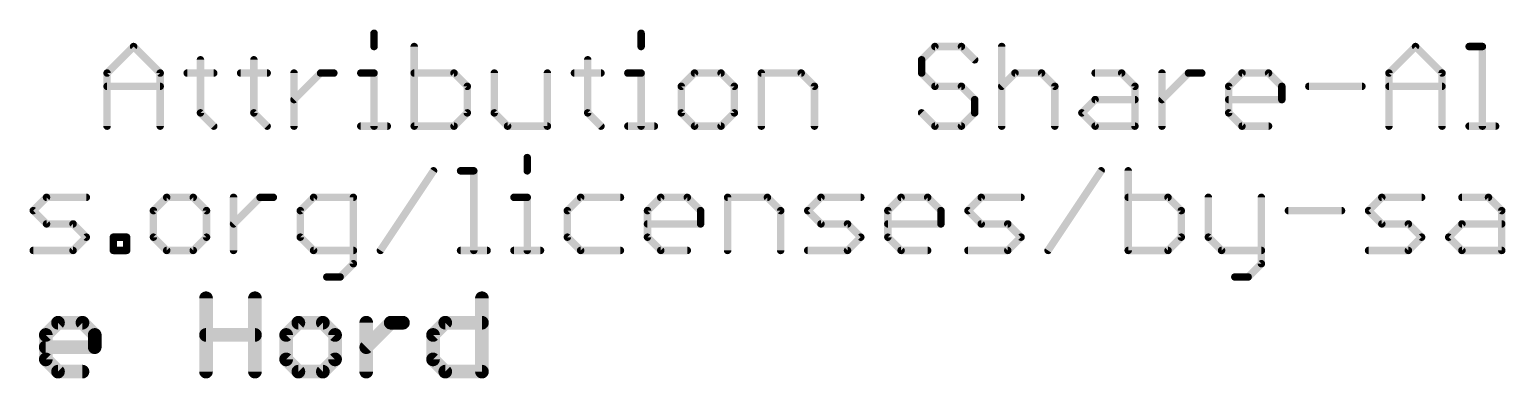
# Model space of a CAD drawing. Extents: x -19 to 88, y -20 to 20.
# Drawn here: x 35.65 to 65.81, y -19.05 to -11.92 of the extents above; entities that cross this region are included whole.
import ezdxf

# ---------------------------------------------------------------- set-up
doc = ezdxf.new("R2010")
doc.units = 0
doc.layers.add('51', color=53, linetype='CONTINUOUS')

msp = doc.modelspace()

# ---------------------------------------------------------------- linework, layer by layer
at = {"layer": '51'}
for points, const_width in [([(42.6907, -11.9956), (42.6907, -12.2668)], 0.1524), ([(48.1479, -11.9956), (48.1479, -12.2668)], 0.1524), ([(37.2352, -12.8091), (37.7776, -12.2668)], 0.1524), ([(37.7776, -12.2668), (38.3199, -12.8091)], 0.1524), ([(43.511, -12.2668), (43.511, -13.8938)], 0.1524), ([(54.1508, -12.2668), (53.8797, -12.538)], 0.1524), ([(54.6931, -12.2668), (54.1508, -12.2668)], 0.1524), ([(54.9643, -12.538), (54.6931, -12.2668)], 0.1524), ([(55.5168, -12.2668), (55.5168, -13.8938)], 0.1524), ([(63.4297, -12.8091), (63.9721, -12.2668)], 0.1524), ([(63.9721, -12.2668), (64.5144, -12.8091)], 0.1524), ([(65.0669, -12.2668), (65.3381, -12.2668)], 0.1524), ([(65.3381, -12.2668), (65.3381, -13.8938)], 0.1524), ([(39.1436, -12.538), (39.1436, -13.6226)], 0.1524), ([(40.235, -12.538), (40.235, -13.6226)], 0.1524), ([(47.0565, -12.538), (47.0565, -13.6226)], 0.1524), ([(53.8797, -12.538), (53.8797, -12.8091)], 0.1524), ([(37.2352, -13.8938), (37.2352, -12.8091)], 0.1524), ([(38.3199, -12.8091), (38.3199, -13.8938)], 0.1524), ([(38.8724, -12.8091), (39.4147, -12.8091)], 0.1524), ([(39.9638, -12.8091), (40.5062, -12.8091)], 0.1524), ([(41.0553, -13.8938), (41.0553, -12.8091)], 0.1524), ([(41.0553, -13.3515), (41.5976, -12.8091)], 0.1524), ([(41.5976, -12.8091), (41.8688, -12.8091)], 0.1524), ([(42.4196, -12.8091), (42.6907, -12.8091)], 0.1524), ([(42.6907, -12.8091), (42.6907, -13.8938)], 0.1524), ([(44.3245, -12.8091), (43.511, -12.8091)], 0.1524), ([(44.5957, -13.0803), (44.3245, -12.8091)], 0.1524), ([(45.1482, -12.8091), (45.1482, -13.6226)], 0.1524), ([(46.2328, -13.8938), (46.2328, -12.8091)], 0.1524), ([(46.7853, -12.8091), (47.3276, -12.8091)], 0.1524), ([(47.8767, -12.8091), (48.1479, -12.8091)], 0.1524), ([(48.1479, -12.8091), (48.1479, -13.8938)], 0.1524), ([(49.2393, -12.8091), (48.9682, -13.0803)], 0.1524), ([(49.7817, -12.8091), (49.2393, -12.8091)], 0.1524), ([(50.0528, -13.0803), (49.7817, -12.8091)], 0.1524), ([(50.6053, -13.8938), (50.6053, -12.8091)], 0.1524), ([(50.6053, -12.8091), (51.4188, -12.8091)], 0.1524), ([(51.4188, -12.8091), (51.69, -13.0803)], 0.1524), ([(53.8797, -12.8091), (54.1508, -13.0803)], 0.1524), ([(55.5168, -13.0803), (55.788, -12.8091)], 0.1524), ([(55.788, -12.8091), (56.3303, -12.8091)], 0.1524), ([(56.3303, -12.8091), (56.6015, -13.0803)], 0.1524), ([(57.4251, -12.8091), (57.9675, -12.8091)], 0.1524), ([(57.9675, -12.8091), (58.2386, -13.0803)], 0.1524), ([(58.7911, -13.8938), (58.7911, -12.8091)], 0.1524), ([(58.7911, -13.3515), (59.3335, -12.8091)], 0.1524), ([(59.3335, -12.8091), (59.6046, -12.8091)], 0.1524), ([(60.1554, -13.0803), (60.4266, -12.8091)], 0.1524), ([(60.4266, -12.8091), (60.9689, -12.8091)], 0.1524), ([(60.9689, -12.8091), (61.2401, -13.0803)], 0.1524), ([(63.4297, -13.8938), (63.4297, -12.8091)], 0.1524), ([(64.5144, -12.8091), (64.5144, -13.8938)], 0.1524), ([(37.2352, -13.0803), (38.3199, -13.0803)], 0.1524), ([(44.5957, -13.6226), (44.5957, -13.0803)], 0.1524), ([(48.9682, -13.0803), (48.9682, -13.6226)], 0.1524), ([(50.0528, -13.6226), (50.0528, -13.0803)], 0.1524), ([(51.69, -13.0803), (51.69, -13.8938)], 0.1524), ([(54.1508, -13.0803), (54.6931, -13.0803)], 0.1524), ([(54.6931, -13.0803), (54.9643, -13.3515)], 0.1524), ([(56.6015, -13.0803), (56.6015, -13.8938)], 0.1524), ([(58.2386, -13.0803), (58.2386, -13.8938)], 0.1524), ([(60.1554, -13.6226), (60.1554, -13.0803)], 0.1524), ([(61.2401, -13.0803), (61.2401, -13.3515)], 0.1524), ([(61.7926, -13.0803), (62.8772, -13.0803)], 0.1524), ([(63.4297, -13.0803), (64.5144, -13.0803)], 0.1524), ([(39.1436, -13.6226), (39.4147, -13.8938)], 0.1524), ([(40.235, -13.6226), (40.5062, -13.8938)], 0.1524), ([(44.3245, -13.8938), (44.5957, -13.6226)], 0.1524), ([(45.1482, -13.6226), (45.4193, -13.8938)], 0.1524), ([(47.0565, -13.6226), (47.3276, -13.8938)], 0.1524), ([(48.9682, -13.6226), (49.2393, -13.8938)], 0.1524), ([(49.7817, -13.8938), (50.0528, -13.6226)], 0.1524), ([(54.1508, -13.8938), (53.8797, -13.6226)], 0.1524), ([(54.9643, -13.6226), (54.6931, -13.8938)], 0.1524), ([(54.9643, -13.3515), (54.9643, -13.6226)], 0.1524), ([(57.154, -13.6226), (57.4251, -13.3515)], 0.1524), ([(57.4251, -13.8938), (57.154, -13.6226)], 0.1524), ([(57.4251, -13.3515), (58.2386, -13.3515)], 0.1524), ([(61.2401, -13.3515), (60.1554, -13.3515)], 0.1524), ([(60.4266, -13.8938), (60.1554, -13.6226)], 0.1524), ([(42.4196, -13.8938), (42.9619, -13.8938)], 0.1524), ([(43.511, -13.8938), (44.3245, -13.8938)], 0.1524), ([(45.4193, -13.8938), (46.2328, -13.8938)], 0.1524), ([(47.8767, -13.8938), (48.4191, -13.8938)], 0.1524), ([(49.2393, -13.8938), (49.7817, -13.8938)], 0.1524), ([(54.6931, -13.8938), (54.1508, -13.8938)], 0.1524), ([(58.2386, -13.8938), (57.4251, -13.8938)], 0.1524), ([(60.9689, -13.8938), (60.4266, -13.8938)], 0.1524), ([(65.0669, -13.8938), (65.6092, -13.8938)], 0.1524), ([(45.8206, -14.5356), (45.8206, -14.8068)], 0.1524), ([(42.8208, -16.4338), (43.9055, -14.8068)], 0.1524), ([(44.458, -14.8068), (44.7291, -14.8068)], 0.1524), ([(44.7291, -14.8068), (44.7291, -16.4338)], 0.1524), ([(56.4638, -16.4338), (57.5485, -14.8068)], 0.1524), ([(58.101, -14.8068), (58.101, -16.4338)], 0.1524), ([(35.7265, -15.6203), (35.9976, -15.3491)], 0.1524), ([(35.9976, -15.3491), (36.8111, -15.3491)], 0.1524), ([(38.4534, -15.3491), (38.1822, -15.6203)], 0.1524), ([(38.9957, -15.3491), (38.4534, -15.3491)], 0.1524), ([(39.2669, -15.6203), (38.9957, -15.3491)], 0.1524), ([(39.8194, -16.4338), (39.8194, -15.3491)], 0.1524), ([(39.8194, -15.8915), (40.3617, -15.3491)], 0.1524), ([(40.3617, -15.3491), (40.6329, -15.3491)], 0.1524), ([(41.4548, -15.3491), (41.1837, -15.6203)], 0.1524), ([(42.2683, -15.3491), (41.4548, -15.3491)], 0.1524), ([(42.2683, -16.705), (42.2683, -15.3491)], 0.1524), ([(45.5494, -15.3491), (45.8206, -15.3491)], 0.1524), ([(45.8206, -15.3491), (45.8206, -16.4338)], 0.1524), ([(46.912, -15.3491), (46.6409, -15.6203)], 0.1524), ([(47.7255, -15.3491), (46.912, -15.3491)], 0.1524), ([(48.278, -15.6203), (48.5492, -15.3491)], 0.1524), ([(48.5492, -15.3491), (49.0915, -15.3491)], 0.1524), ([(49.0915, -15.3491), (49.3627, -15.6203)], 0.1524), ([(49.9152, -16.4338), (49.9152, -15.3491)], 0.1524), ([(49.9152, -15.3491), (50.7287, -15.3491)], 0.1524), ([(50.7287, -15.3491), (50.9998, -15.6203)], 0.1524), ([(51.5523, -15.6203), (51.8235, -15.3491)], 0.1524), ([(51.8235, -15.3491), (52.637, -15.3491)], 0.1524), ([(53.1895, -15.6203), (53.4606, -15.3491)], 0.1524), ([(53.4606, -15.3491), (54.003, -15.3491)], 0.1524), ([(54.003, -15.3491), (54.2741, -15.6203)], 0.1524), ([(54.8266, -15.6203), (55.0978, -15.3491)], 0.1524), ([(55.0978, -15.3491), (55.9113, -15.3491)], 0.1524), ([(58.9144, -15.3491), (58.101, -15.3491)], 0.1524), ([(59.1856, -15.6203), (58.9144, -15.3491)], 0.1524), ([(59.7381, -15.3491), (59.7381, -16.1626)], 0.1524), ([(60.8228, -15.3491), (60.8228, -16.705)], 0.1524), ([(63.0124, -15.6203), (63.2836, -15.3491)], 0.1524), ([(63.2836, -15.3491), (64.0971, -15.3491)], 0.1524), ([(64.9207, -15.3491), (65.4631, -15.3491)], 0.1524), ([(65.4631, -15.3491), (65.7342, -15.6203)], 0.1524), ([(35.9976, -15.8915), (35.7265, -15.6203)], 0.1524), ([(38.1822, -15.6203), (38.1822, -16.1626)], 0.1524), ([(39.2669, -16.1626), (39.2669, -15.6203)], 0.1524), ([(41.1837, -15.6203), (41.1837, -16.1626)], 0.1524), ([(46.6409, -15.6203), (46.6409, -16.1626)], 0.1524), ([(48.278, -16.1626), (48.278, -15.6203)], 0.1524), ([(49.3627, -15.6203), (49.3627, -15.8915)], 0.1524), ([(50.9998, -15.6203), (50.9998, -16.4338)], 0.1524), ([(51.8235, -15.8915), (51.5523, -15.6203)], 0.1524), ([(53.1895, -16.1626), (53.1895, -15.6203)], 0.1524), ([(54.2741, -15.6203), (54.2741, -15.8915)], 0.1524), ([(55.0978, -15.8915), (54.8266, -15.6203)], 0.1524), ([(59.1856, -16.1626), (59.1856, -15.6203)], 0.1524), ([(61.3753, -15.6203), (62.4599, -15.6203)], 0.1524), ([(63.2836, -15.8915), (63.0124, -15.6203)], 0.1524), ([(65.7342, -15.6203), (65.7342, -16.4338)], 0.1524), ([(36.54, -15.8915), (35.9976, -15.8915)], 0.1524), ([(36.8111, -16.1626), (36.54, -15.8915)], 0.1524), ([(49.3627, -15.8915), (48.278, -15.8915)], 0.1524), ([(52.3658, -15.8915), (51.8235, -15.8915)], 0.1524), ([(52.637, -16.1626), (52.3658, -15.8915)], 0.1524), ([(54.2741, -15.8915), (53.1895, -15.8915)], 0.1524), ([(55.6401, -15.8915), (55.0978, -15.8915)], 0.1524), ([(55.9113, -16.1626), (55.6401, -15.8915)], 0.1524), ([(63.8259, -15.8915), (63.2836, -15.8915)], 0.1524), ([(64.0971, -16.1626), (63.8259, -15.8915)], 0.1524), ([(64.6496, -16.1626), (64.9207, -15.8915)], 0.1524), ([(64.9207, -15.8915), (65.7342, -15.8915)], 0.1524), ([(36.54, -16.4338), (36.8111, -16.1626)], 0.1524), ([(37.3636, -16.4338), (37.3636, -16.1626)], 0.1524), ([(37.3636, -16.1626), (37.6348, -16.1626)], 0.1524), ([(37.6348, -16.1626), (37.6348, -16.4338)], 0.1524), ([(38.1822, -16.1626), (38.4534, -16.4338)], 0.1524), ([(38.9957, -16.4338), (39.2669, -16.1626)], 0.1524), ([(41.1837, -16.1626), (41.4548, -16.4338)], 0.1524), ([(46.6409, -16.1626), (46.912, -16.4338)], 0.1524), ([(48.5492, -16.4338), (48.278, -16.1626)], 0.1524), ([(52.3658, -16.4338), (52.637, -16.1626)], 0.1524), ([(53.4606, -16.4338), (53.1895, -16.1626)], 0.1524), ([(55.6401, -16.4338), (55.9113, -16.1626)], 0.1524), ([(58.9144, -16.4338), (59.1856, -16.1626)], 0.1524), ([(59.7381, -16.1626), (60.0093, -16.4338)], 0.1524), ([(63.8259, -16.4338), (64.0971, -16.1626)], 0.1524), ([(64.9207, -16.4338), (64.6496, -16.1626)], 0.1524), ([(35.7265, -16.4338), (36.54, -16.4338)], 0.1524), ([(37.6348, -16.4338), (37.3636, -16.4338)], 0.1524), ([(38.4534, -16.4338), (38.9957, -16.4338)], 0.1524), ([(41.4548, -16.4338), (42.2683, -16.4338)], 0.1524), ([(44.458, -16.4338), (45.0003, -16.4338)], 0.1524), ([(45.5494, -16.4338), (46.0917, -16.4338)], 0.1524), ([(46.912, -16.4338), (47.7255, -16.4338)], 0.1524), ([(49.0915, -16.4338), (48.5492, -16.4338)], 0.1524), ([(51.5523, -16.4338), (52.3658, -16.4338)], 0.1524), ([(54.003, -16.4338), (53.4606, -16.4338)], 0.1524), ([(54.8266, -16.4338), (55.6401, -16.4338)], 0.1524), ([(58.101, -16.4338), (58.9144, -16.4338)], 0.1524), ([(60.0093, -16.4338), (60.8228, -16.4338)], 0.1524), ([(63.0124, -16.4338), (63.8259, -16.4338)], 0.1524), ([(65.7342, -16.4338), (64.9207, -16.4338)], 0.1524), ([(41.9972, -16.9761), (42.2683, -16.705)], 0.1524), ([(60.8228, -16.705), (60.5516, -16.9761)], 0.1524), ([(41.726, -16.9761), (41.9972, -16.9761)], 0.1524), ([(60.5516, -16.9761), (60.2804, -16.9761)], 0.1524), ([(39.2569, -18.9103), (39.2569, -17.4104)], 0.2794), ([(40.2568, -17.4104), (40.2568, -18.9103)], 0.2794), ([(44.8954, -17.4104), (44.8954, -18.9103)], 0.2794), ([(35.9826, -18.1604), (36.2326, -17.9104)], 0.2794), ([(36.2326, -17.9104), (36.7325, -17.9104)], 0.2794), ([(36.7325, -17.9104), (36.9825, -18.1604)], 0.2794), ([(41.144, -17.9104), (40.8941, -18.1604)], 0.2794), ([(41.644, -17.9104), (41.144, -17.9104)], 0.2794), ([(41.894, -18.1604), (41.644, -17.9104)], 0.2794), ([(42.5312, -18.9103), (42.5312, -17.9104)], 0.2794), ([(42.5312, -18.4103), (43.0312, -17.9104)], 0.2794), ([(43.0312, -17.9104), (43.2812, -17.9104)], 0.2794), ([(43.8955, -18.1604), (44.1455, -17.9104)], 0.2794), ([(44.1455, -17.9104), (44.8954, -17.9104)], 0.2794), ([(35.9826, -18.6603), (35.9826, -18.1604)], 0.2794), ([(36.9825, -18.1604), (36.9825, -18.4103)], 0.2794), ([(39.2569, -18.1604), (40.2568, -18.1604)], 0.2794), ([(40.8941, -18.1604), (40.8941, -18.6603)], 0.2794), ([(41.894, -18.6603), (41.894, -18.1604)], 0.2794), ([(43.8955, -18.6603), (43.8955, -18.1604)], 0.2794), ([(36.9825, -18.4103), (35.9826, -18.4103)], 0.2794), ([(36.2326, -18.9103), (35.9826, -18.6603)], 0.2794), ([(40.8941, -18.6603), (41.144, -18.9103)], 0.2794), ([(41.644, -18.9103), (41.894, -18.6603)], 0.2794), ([(44.1455, -18.9103), (43.8955, -18.6603)], 0.2794), ([(36.7325, -18.9103), (36.2326, -18.9103)], 0.2794), ([(41.144, -18.9103), (41.644, -18.9103)], 0.2794), ([(44.8954, -18.9103), (44.1455, -18.9103)], 0.2794)]:
    msp.add_lwpolyline(points, dxfattribs=dict(at, const_width=const_width))
for points, const_width in [([(42.7288, -11.9956, 1), (42.6526, -11.9956)], 0.0762), ([(48.186, -11.9956, 1), (48.1098, -11.9956)], 0.0762), ([(37.8045, -12.2399, 1), (37.7506, -12.2938)], 0.0762), ([(37.8045, -12.2938, 1), (37.7506, -12.2399)], 0.0762), ([(42.6526, -12.2668, 1), (42.7288, -12.2668)], 0.0762), ([(43.5491, -12.2668, 1), (43.4729, -12.2668)], 0.0762), ([(48.1098, -12.2668, 1), (48.186, -12.2668)], 0.0762), ([(54.1508, -12.2287, 1), (54.1508, -12.3049)], 0.0762), ([(54.1778, -12.2938, 1), (54.1239, -12.2399)], 0.0762), ([(54.7201, -12.2399, 1), (54.6662, -12.2938)], 0.0762), ([(54.6931, -12.3049, 1), (54.6931, -12.2287)], 0.0762), ([(55.5549, -12.2668, 1), (55.4787, -12.2668)], 0.0762), ([(63.999, -12.2399, 1), (63.9451, -12.2938)], 0.0762), ([(63.999, -12.2938, 1), (63.9451, -12.2399)], 0.0762), ([(65.0669, -12.2287, 1), (65.0669, -12.3049)], 0.0762), ([(65.3762, -12.2668, 1), (65.3, -12.2668)], 0.0762), ([(65.3381, -12.3049, 1), (65.3381, -12.2287)], 0.0762), ([(39.1817, -12.538, 1), (39.1055, -12.538)], 0.0762), ([(40.2731, -12.538, 1), (40.1969, -12.538)], 0.0762), ([(47.0946, -12.538, 1), (47.0184, -12.538)], 0.0762), ([(53.8527, -12.511, 1), (53.9066, -12.5649)], 0.0762), ([(53.9178, -12.538, 1), (53.8416, -12.538)], 0.0762), ([(54.9374, -12.5649, 1), (54.9913, -12.511)], 0.0762), ([(37.2733, -12.8091, 1), (37.1971, -12.8091)], 0.0762), ([(37.2083, -12.7822, 1), (37.2622, -12.8361)], 0.0762), ([(38.358, -12.8091, 1), (38.2818, -12.8091)], 0.0762), ([(38.2929, -12.8361, 1), (38.3468, -12.7822)], 0.0762), ([(38.8724, -12.771, 1), (38.8724, -12.8472)], 0.0762), ([(39.4147, -12.8472, 1), (39.4147, -12.771)], 0.0762), ([(39.9638, -12.771, 1), (39.9638, -12.8472)], 0.0762), ([(40.5062, -12.8472, 1), (40.5062, -12.771)], 0.0762), ([(41.0934, -12.8091, 1), (41.0172, -12.8091)], 0.0762), ([(41.5976, -12.771, 1), (41.5976, -12.8472)], 0.0762), ([(41.6245, -12.8361, 1), (41.5706, -12.7822)], 0.0762), ([(41.8688, -12.8472, 1), (41.8688, -12.771)], 0.0762), ([(42.4196, -12.771, 1), (42.4196, -12.8472)], 0.0762), ([(42.7288, -12.8091, 1), (42.6526, -12.8091)], 0.0762), ([(42.6907, -12.8472, 1), (42.6907, -12.771)], 0.0762), ([(43.511, -12.771, 1), (43.511, -12.8472)], 0.0762), ([(44.3514, -12.7822, 1), (44.2975, -12.8361)], 0.0762), ([(44.3245, -12.8472, 1), (44.3245, -12.771)], 0.0762), ([(45.1863, -12.8091, 1), (45.1101, -12.8091)], 0.0762), ([(46.2709, -12.8091, 1), (46.1947, -12.8091)], 0.0762), ([(46.7853, -12.771, 1), (46.7853, -12.8472)], 0.0762), ([(47.3276, -12.8472, 1), (47.3276, -12.771)], 0.0762), ([(47.8767, -12.771, 1), (47.8767, -12.8472)], 0.0762), ([(48.186, -12.8091, 1), (48.1098, -12.8091)], 0.0762), ([(48.1479, -12.8472, 1), (48.1479, -12.771)], 0.0762), ([(49.2393, -12.771, 1), (49.2393, -12.8472)], 0.0762), ([(49.2663, -12.8361, 1), (49.2124, -12.7822)], 0.0762), ([(49.8086, -12.7822, 1), (49.7547, -12.8361)], 0.0762), ([(49.7817, -12.8472, 1), (49.7817, -12.771)], 0.0762), ([(50.6434, -12.8091, 1), (50.5672, -12.8091)], 0.0762), ([(50.6053, -12.771, 1), (50.6053, -12.8472)], 0.0762), ([(51.4458, -12.7822, 1), (51.3919, -12.8361)], 0.0762), ([(51.4188, -12.8472, 1), (51.4188, -12.771)], 0.0762), ([(53.9066, -12.7822, 1), (53.8527, -12.8361)], 0.0762), ([(53.8416, -12.8091, 1), (53.9178, -12.8091)], 0.0762), ([(55.788, -12.771, 1), (55.788, -12.8472)], 0.0762), ([(55.8149, -12.8361, 1), (55.761, -12.7822)], 0.0762), ([(56.3572, -12.7822, 1), (56.3034, -12.8361)], 0.0762), ([(56.3303, -12.8472, 1), (56.3303, -12.771)], 0.0762), ([(57.4251, -12.771, 1), (57.4251, -12.8472)], 0.0762), ([(57.9944, -12.7822, 1), (57.9405, -12.8361)], 0.0762), ([(57.9675, -12.8472, 1), (57.9675, -12.771)], 0.0762), ([(58.8292, -12.8091, 1), (58.753, -12.8091)], 0.0762), ([(59.3335, -12.771, 1), (59.3335, -12.8472)], 0.0762), ([(59.3604, -12.8361, 1), (59.3065, -12.7822)], 0.0762), ([(59.6046, -12.8472, 1), (59.6046, -12.771)], 0.0762), ([(60.4266, -12.771, 1), (60.4266, -12.8472)], 0.0762), ([(60.4535, -12.8361, 1), (60.3996, -12.7822)], 0.0762), ([(60.9959, -12.7822, 1), (60.942, -12.8361)], 0.0762), ([(60.9689, -12.8472, 1), (60.9689, -12.771)], 0.0762), ([(63.4678, -12.8091, 1), (63.3916, -12.8091)], 0.0762), ([(63.4028, -12.7822, 1), (63.4567, -12.8361)], 0.0762), ([(64.5525, -12.8091, 1), (64.4763, -12.8091)], 0.0762), ([(64.4874, -12.8361, 1), (64.5413, -12.7822)], 0.0762), ([(37.2352, -13.0422, 1), (37.2352, -13.1184)], 0.0762), ([(38.3199, -13.1184, 1), (38.3199, -13.0422)], 0.0762), ([(44.6338, -13.0803, 1), (44.5576, -13.0803)], 0.0762), ([(44.5687, -13.1072, 1), (44.6226, -13.0534)], 0.0762), ([(49.0063, -13.0803, 1), (48.9301, -13.0803)], 0.0762), ([(48.9412, -13.0534, 1), (48.9951, -13.1072)], 0.0762), ([(50.0909, -13.0803, 1), (50.0147, -13.0803)], 0.0762), ([(50.0259, -13.1072, 1), (50.0798, -13.0534)], 0.0762), ([(51.7281, -13.0803, 1), (51.6519, -13.0803)], 0.0762), ([(51.6631, -13.1072, 1), (51.7169, -13.0534)], 0.0762), ([(54.1508, -13.0422, 1), (54.1508, -13.1184)], 0.0762), ([(54.1239, -13.1072, 1), (54.1778, -13.0534)], 0.0762), ([(54.7201, -13.0534, 1), (54.6662, -13.1072)], 0.0762), ([(54.6931, -13.1184, 1), (54.6931, -13.0422)], 0.0762), ([(55.4899, -13.0534, 1), (55.5438, -13.1072)], 0.0762), ([(56.6396, -13.0803, 1), (56.5634, -13.0803)], 0.0762), ([(56.5745, -13.1072, 1), (56.6284, -13.0534)], 0.0762), ([(58.2767, -13.0803, 1), (58.2005, -13.0803)], 0.0762), ([(58.2117, -13.1072, 1), (58.2656, -13.0534)], 0.0762), ([(60.1935, -13.0803, 1), (60.1173, -13.0803)], 0.0762), ([(60.1285, -13.0534, 1), (60.1824, -13.1072)], 0.0762), ([(61.2782, -13.0803, 1), (61.202, -13.0803)], 0.0762), ([(61.2131, -13.1072, 1), (61.267, -13.0534)], 0.0762), ([(61.7926, -13.0422, 1), (61.7926, -13.1184)], 0.0762), ([(62.8772, -13.1184, 1), (62.8772, -13.0422)], 0.0762), ([(63.4297, -13.0422, 1), (63.4297, -13.1184)], 0.0762), ([(64.5144, -13.1184, 1), (64.5144, -13.0422)], 0.0762), ([(39.1705, -13.5957, 1), (39.1166, -13.6496)], 0.0762), ([(40.2619, -13.5957, 1), (40.208, -13.6496)], 0.0762), ([(41.0283, -13.3245, 1), (41.0822, -13.3784)], 0.0762), ([(44.6226, -13.6496, 1), (44.5687, -13.5957)], 0.0762), ([(45.1751, -13.5957, 1), (45.1212, -13.6496)], 0.0762), ([(47.0834, -13.5957, 1), (47.0295, -13.6496)], 0.0762), ([(48.9951, -13.5957, 1), (48.9412, -13.6496)], 0.0762), ([(50.0798, -13.6496, 1), (50.0259, -13.5957)], 0.0762), ([(53.9066, -13.5957, 1), (53.8527, -13.6496)], 0.0762), ([(55.0024, -13.3515, 1), (54.9262, -13.3515)], 0.0762), ([(54.9374, -13.3784, 1), (54.9913, -13.3245)], 0.0762), ([(54.9913, -13.6496, 1), (54.9374, -13.5957)], 0.0762), ([(57.1809, -13.5957, 1), (57.127, -13.6496)], 0.0762), ([(57.127, -13.5957, 1), (57.1809, -13.6496)], 0.0762), ([(57.4251, -13.3134, 1), (57.4251, -13.3896)], 0.0762), ([(57.4521, -13.3784, 1), (57.3982, -13.3245)], 0.0762), ([(58.2386, -13.3896, 1), (58.2386, -13.3134)], 0.0762), ([(58.7642, -13.3245, 1), (58.8181, -13.3784)], 0.0762), ([(60.1554, -13.3134, 1), (60.1554, -13.3896)], 0.0762), ([(60.1824, -13.5957, 1), (60.1285, -13.6496)], 0.0762), ([(61.202, -13.3515, 1), (61.2782, -13.3515)], 0.0762), ([(61.2401, -13.3896, 1), (61.2401, -13.3134)], 0.0762), ([(37.1971, -13.8938, 1), (37.2733, -13.8938)], 0.0762), ([(38.2818, -13.8938, 1), (38.358, -13.8938)], 0.0762), ([(39.1055, -13.6226, 1), (39.1817, -13.6226)], 0.0762), ([(39.3878, -13.9207, 1), (39.4417, -13.8669)], 0.0762), ([(40.1969, -13.6226, 1), (40.2731, -13.6226)], 0.0762), ([(40.4792, -13.9207, 1), (40.5331, -13.8669)], 0.0762), ([(41.0172, -13.8938, 1), (41.0934, -13.8938)], 0.0762), ([(42.4196, -13.8557, 1), (42.4196, -13.9319)], 0.0762), ([(42.6526, -13.8938, 1), (42.7288, -13.8938)], 0.0762), ([(42.9619, -13.9319, 1), (42.9619, -13.8557)], 0.0762), ([(43.511, -13.8557, 1), (43.511, -13.9319)], 0.0762), ([(43.4729, -13.8938, 1), (43.5491, -13.8938)], 0.0762), ([(44.2976, -13.8669, 1), (44.3514, -13.9207)], 0.0762), ([(44.3245, -13.9319, 1), (44.3245, -13.8557)], 0.0762), ([(44.5576, -13.6226, 1), (44.6338, -13.6226)], 0.0762), ([(45.1101, -13.6226, 1), (45.1863, -13.6226)], 0.0762), ([(45.4193, -13.8557, 1), (45.4193, -13.9319)], 0.0762), ([(45.3924, -13.9207, 1), (45.4463, -13.8669)], 0.0762), ([(46.1947, -13.8938, 1), (46.2709, -13.8938)], 0.0762), ([(46.2328, -13.9319, 1), (46.2328, -13.8557)], 0.0762), ([(47.0184, -13.6226, 1), (47.0946, -13.6226)], 0.0762), ([(47.3007, -13.9207, 1), (47.3546, -13.8669)], 0.0762), ([(47.8767, -13.8557, 1), (47.8767, -13.9319)], 0.0762), ([(48.1098, -13.8938, 1), (48.186, -13.8938)], 0.0762), ([(48.4191, -13.9319, 1), (48.4191, -13.8557)], 0.0762), ([(48.9301, -13.6226, 1), (49.0063, -13.6226)], 0.0762), ([(49.2393, -13.8557, 1), (49.2393, -13.9319)], 0.0762), ([(49.2124, -13.9207, 1), (49.2663, -13.8669)], 0.0762), ([(49.7547, -13.8669, 1), (49.8086, -13.9207)], 0.0762), ([(49.7817, -13.9319, 1), (49.7817, -13.8557)], 0.0762), ([(50.0147, -13.6226, 1), (50.0909, -13.6226)], 0.0762), ([(50.5672, -13.8938, 1), (50.6434, -13.8938)], 0.0762), ([(51.6519, -13.8938, 1), (51.7281, -13.8938)], 0.0762), ([(54.1508, -13.8557, 1), (54.1508, -13.9319)], 0.0762), ([(54.1239, -13.9207, 1), (54.1778, -13.8669)], 0.0762), ([(54.6662, -13.8669, 1), (54.7201, -13.9207)], 0.0762), ([(54.6931, -13.9319, 1), (54.6931, -13.8557)], 0.0762), ([(54.9262, -13.6226, 1), (55.0024, -13.6226)], 0.0762), ([(55.4787, -13.8938, 1), (55.5549, -13.8938)], 0.0762), ([(56.5634, -13.8938, 1), (56.6396, -13.8938)], 0.0762), ([(57.4251, -13.8557, 1), (57.4251, -13.9319)], 0.0762), ([(57.3982, -13.9207, 1), (57.4521, -13.8669)], 0.0762), ([(58.2005, -13.8938, 1), (58.2767, -13.8938)], 0.0762), ([(58.2386, -13.9319, 1), (58.2386, -13.8557)], 0.0762), ([(58.753, -13.8938, 1), (58.8292, -13.8938)], 0.0762), ([(60.1173, -13.6226, 1), (60.1935, -13.6226)], 0.0762), ([(60.4266, -13.8557, 1), (60.4266, -13.9319)], 0.0762), ([(60.3996, -13.9207, 1), (60.4535, -13.8669)], 0.0762), ([(60.9689, -13.9319, 1), (60.9689, -13.8557)], 0.0762), ([(63.3916, -13.8938, 1), (63.4678, -13.8938)], 0.0762), ([(64.4763, -13.8938, 1), (64.5525, -13.8938)], 0.0762), ([(65.0669, -13.8557, 1), (65.0669, -13.9319)], 0.0762), ([(65.3, -13.8938, 1), (65.3762, -13.8938)], 0.0762), ([(65.6092, -13.9319, 1), (65.6092, -13.8557)], 0.0762), ([(45.8587, -14.5356, 1), (45.7825, -14.5356)], 0.0762), ([(43.9372, -14.8279, 1), (43.8738, -14.7857)], 0.0762), ([(44.458, -14.7687, 1), (44.458, -14.8449)], 0.0762), ([(44.7672, -14.8068, 1), (44.691, -14.8068)], 0.0762), ([(44.7291, -14.8449, 1), (44.7291, -14.7687)], 0.0762), ([(45.7825, -14.8068, 1), (45.8587, -14.8068)], 0.0762), ([(57.5802, -14.8279, 1), (57.5168, -14.7857)], 0.0762), ([(58.1391, -14.8068, 1), (58.0629, -14.8068)], 0.0762), ([(35.9976, -15.311, 1), (35.9976, -15.3872)], 0.0762), ([(36.0246, -15.3761, 1), (35.9707, -15.3222)], 0.0762), ([(36.8111, -15.3872, 1), (36.8111, -15.311)], 0.0762), ([(38.4534, -15.311, 1), (38.4534, -15.3872)], 0.0762), ([(38.4803, -15.3761, 1), (38.4264, -15.3222)], 0.0762), ([(39.0227, -15.3222, 1), (38.9688, -15.3761)], 0.0762), ([(38.9957, -15.3872, 1), (38.9957, -15.311)], 0.0762), ([(39.8575, -15.3491, 1), (39.7813, -15.3491)], 0.0762), ([(40.3617, -15.311, 1), (40.3617, -15.3872)], 0.0762), ([(40.3886, -15.3761, 1), (40.3348, -15.3222)], 0.0762), ([(40.6329, -15.3872, 1), (40.6329, -15.311)], 0.0762), ([(41.4548, -15.311, 1), (41.4548, -15.3872)], 0.0762), ([(41.4818, -15.3761, 1), (41.4279, -15.3222)], 0.0762), ([(42.3064, -15.3491, 1), (42.2302, -15.3491)], 0.0762), ([(42.2683, -15.3872, 1), (42.2683, -15.311)], 0.0762), ([(45.5494, -15.311, 1), (45.5494, -15.3872)], 0.0762), ([(45.8587, -15.3491, 1), (45.7825, -15.3491)], 0.0762), ([(45.8206, -15.3872, 1), (45.8206, -15.311)], 0.0762), ([(46.912, -15.311, 1), (46.912, -15.3872)], 0.0762), ([(46.939, -15.3761, 1), (46.8851, -15.3222)], 0.0762), ([(47.7255, -15.3872, 1), (47.7255, -15.311)], 0.0762), ([(48.5492, -15.311, 1), (48.5492, -15.3872)], 0.0762), ([(48.5761, -15.3761, 1), (48.5222, -15.3222)], 0.0762), ([(49.1184, -15.3222, 1), (49.0646, -15.3761)], 0.0762), ([(49.0915, -15.3872, 1), (49.0915, -15.311)], 0.0762), ([(49.9533, -15.3491, 1), (49.8771, -15.3491)], 0.0762), ([(49.9152, -15.311, 1), (49.9152, -15.3872)], 0.0762), ([(50.7556, -15.3222, 1), (50.7017, -15.3761)], 0.0762), ([(50.7287, -15.3872, 1), (50.7287, -15.311)], 0.0762), ([(51.8235, -15.311, 1), (51.8235, -15.3872)], 0.0762), ([(51.8504, -15.3761, 1), (51.7965, -15.3222)], 0.0762), ([(52.637, -15.3872, 1), (52.637, -15.311)], 0.0762), ([(53.4606, -15.311, 1), (53.4606, -15.3872)], 0.0762), ([(53.4876, -15.3761, 1), (53.4337, -15.3222)], 0.0762), ([(54.0299, -15.3222, 1), (53.976, -15.3761)], 0.0762), ([(54.003, -15.3872, 1), (54.003, -15.311)], 0.0762), ([(55.0978, -15.311, 1), (55.0978, -15.3872)], 0.0762), ([(55.1247, -15.3761, 1), (55.0709, -15.3222)], 0.0762), ([(55.9113, -15.3872, 1), (55.9113, -15.311)], 0.0762), ([(58.101, -15.311, 1), (58.101, -15.3872)], 0.0762), ([(58.9414, -15.3222, 1), (58.8875, -15.3761)], 0.0762), ([(58.9144, -15.3872, 1), (58.9144, -15.311)], 0.0762), ([(59.7762, -15.3491, 1), (59.7, -15.3491)], 0.0762), ([(60.8609, -15.3491, 1), (60.7847, -15.3491)], 0.0762), ([(63.2836, -15.311, 1), (63.2836, -15.3872)], 0.0762), ([(63.3105, -15.3761, 1), (63.2566, -15.3222)], 0.0762), ([(64.0971, -15.3872, 1), (64.0971, -15.311)], 0.0762), ([(64.9207, -15.311, 1), (64.9207, -15.3872)], 0.0762), ([(65.49, -15.3222, 1), (65.4361, -15.3761)], 0.0762), ([(65.4631, -15.3872, 1), (65.4631, -15.311)], 0.0762), ([(35.7534, -15.5934, 1), (35.6995, -15.6472)], 0.0762), ([(35.6995, -15.5934, 1), (35.7534, -15.6472)], 0.0762), ([(38.2203, -15.6203, 1), (38.1441, -15.6203)], 0.0762), ([(38.1553, -15.5934, 1), (38.2092, -15.6472)], 0.0762), ([(39.305, -15.6203, 1), (39.2288, -15.6203)], 0.0762), ([(39.2399, -15.6472, 1), (39.2938, -15.5934)], 0.0762), ([(41.2218, -15.6203, 1), (41.1456, -15.6203)], 0.0762), ([(41.1567, -15.5934, 1), (41.2106, -15.6472)], 0.0762), ([(46.679, -15.6203, 1), (46.6028, -15.6203)], 0.0762), ([(46.6139, -15.5934, 1), (46.6678, -15.6472)], 0.0762), ([(48.3161, -15.6203, 1), (48.2399, -15.6203)], 0.0762), ([(48.2511, -15.5934, 1), (48.305, -15.6472)], 0.0762), ([(49.4008, -15.6203, 1), (49.3246, -15.6203)], 0.0762), ([(49.3357, -15.6472, 1), (49.3896, -15.5934)], 0.0762), ([(51.0379, -15.6203, 1), (50.9617, -15.6203)], 0.0762), ([(50.9729, -15.6472, 1), (51.0268, -15.5934)], 0.0762), ([(51.5793, -15.5934, 1), (51.5254, -15.6472)], 0.0762), ([(51.5254, -15.5934, 1), (51.5793, -15.6472)], 0.0762), ([(53.2276, -15.6203, 1), (53.1514, -15.6203)], 0.0762), ([(53.1625, -15.5934, 1), (53.2164, -15.6472)], 0.0762), ([(54.3122, -15.6203, 1), (54.236, -15.6203)], 0.0762), ([(54.2472, -15.6472, 1), (54.3011, -15.5934)], 0.0762), ([(54.8536, -15.5934, 1), (54.7997, -15.6472)], 0.0762), ([(54.7997, -15.5934, 1), (54.8536, -15.6472)], 0.0762), ([(59.2237, -15.6203, 1), (59.1475, -15.6203)], 0.0762), ([(59.1587, -15.6472, 1), (59.2126, -15.5934)], 0.0762), ([(61.3753, -15.5822, 1), (61.3753, -15.6584)], 0.0762), ([(62.4599, -15.6584, 1), (62.4599, -15.5822)], 0.0762), ([(63.0394, -15.5934, 1), (62.9855, -15.6472)], 0.0762), ([(62.9855, -15.5934, 1), (63.0394, -15.6472)], 0.0762), ([(65.7723, -15.6203, 1), (65.6961, -15.6203)], 0.0762), ([(65.7073, -15.6472, 1), (65.7612, -15.5934)], 0.0762), ([(35.9976, -15.8534, 1), (35.9976, -15.9296)], 0.0762), ([(35.9707, -15.9184, 1), (36.0246, -15.8645)], 0.0762), ([(36.5669, -15.8645, 1), (36.513, -15.9184)], 0.0762), ([(36.54, -15.9296, 1), (36.54, -15.8534)], 0.0762), ([(39.7924, -15.8645, 1), (39.8463, -15.9184)], 0.0762), ([(48.278, -15.8534, 1), (48.278, -15.9296)], 0.0762), ([(49.3246, -15.8915, 1), (49.4008, -15.8915)], 0.0762), ([(49.3627, -15.9296, 1), (49.3627, -15.8534)], 0.0762), ([(51.8235, -15.8534, 1), (51.8235, -15.9296)], 0.0762), ([(51.7965, -15.9184, 1), (51.8504, -15.8645)], 0.0762), ([(52.3928, -15.8645, 1), (52.3389, -15.9184)], 0.0762), ([(52.3658, -15.9296, 1), (52.3658, -15.8534)], 0.0762), ([(53.1895, -15.8534, 1), (53.1895, -15.9296)], 0.0762), ([(54.236, -15.8915, 1), (54.3122, -15.8915)], 0.0762), ([(54.2741, -15.9296, 1), (54.2741, -15.8534)], 0.0762), ([(55.0978, -15.8534, 1), (55.0978, -15.9296)], 0.0762), ([(55.0709, -15.9184, 1), (55.1247, -15.8645)], 0.0762), ([(55.6671, -15.8645, 1), (55.6132, -15.9184)], 0.0762), ([(55.6401, -15.9296, 1), (55.6401, -15.8534)], 0.0762), ([(63.2836, -15.8534, 1), (63.2836, -15.9296)], 0.0762), ([(63.2566, -15.9184, 1), (63.3105, -15.8645)], 0.0762), ([(63.8529, -15.8645, 1), (63.799, -15.9184)], 0.0762), ([(63.8259, -15.9296, 1), (63.8259, -15.8534)], 0.0762), ([(64.9207, -15.8534, 1), (64.9207, -15.9296)], 0.0762), ([(64.9477, -15.9184, 1), (64.8938, -15.8645)], 0.0762), ([(65.7342, -15.9296, 1), (65.7342, -15.8534)], 0.0762), ([(36.8381, -16.1896, 1), (36.7842, -16.1357)], 0.0762), ([(36.7842, -16.1896, 1), (36.8381, -16.1357)], 0.0762), ([(37.4017, -16.1626, 1), (37.3255, -16.1626)], 0.0762), ([(37.3636, -16.1245, 1), (37.3636, -16.2007)], 0.0762), ([(37.6729, -16.1626, 1), (37.5967, -16.1626)], 0.0762), ([(37.6348, -16.2007, 1), (37.6348, -16.1245)], 0.0762), ([(38.2092, -16.1357, 1), (38.1553, -16.1896)], 0.0762), ([(38.1441, -16.1626, 1), (38.2203, -16.1626)], 0.0762), ([(39.2288, -16.1626, 1), (39.305, -16.1626)], 0.0762), ([(39.2938, -16.1896, 1), (39.2399, -16.1357)], 0.0762), ([(41.2106, -16.1357, 1), (41.1567, -16.1896)], 0.0762), ([(41.1456, -16.1626, 1), (41.2218, -16.1626)], 0.0762), ([(46.6678, -16.1357, 1), (46.6139, -16.1896)], 0.0762), ([(46.6028, -16.1626, 1), (46.679, -16.1626)], 0.0762), ([(48.305, -16.1357, 1), (48.2511, -16.1896)], 0.0762), ([(48.2399, -16.1626, 1), (48.3161, -16.1626)], 0.0762), ([(52.6639, -16.1896, 1), (52.61, -16.1357)], 0.0762), ([(52.61, -16.1896, 1), (52.6639, -16.1357)], 0.0762), ([(53.2164, -16.1357, 1), (53.1625, -16.1896)], 0.0762), ([(53.1514, -16.1626, 1), (53.2276, -16.1626)], 0.0762), ([(55.9382, -16.1896, 1), (55.8844, -16.1357)], 0.0762), ([(55.8844, -16.1896, 1), (55.9382, -16.1357)], 0.0762), ([(59.1475, -16.1626, 1), (59.2237, -16.1626)], 0.0762), ([(59.2125, -16.1896, 1), (59.1587, -16.1357)], 0.0762), ([(59.765, -16.1357, 1), (59.7112, -16.1896)], 0.0762), ([(59.7, -16.1626, 1), (59.7762, -16.1626)], 0.0762), ([(64.124, -16.1896, 1), (64.0701, -16.1357)], 0.0762), ([(64.0701, -16.1896, 1), (64.124, -16.1357)], 0.0762), ([(64.6765, -16.1357, 1), (64.6226, -16.1896)], 0.0762), ([(64.6226, -16.1357, 1), (64.6765, -16.1896)], 0.0762), ([(35.7265, -16.3957, 1), (35.7265, -16.4719)], 0.0762), ([(36.513, -16.4069, 1), (36.5669, -16.4607)], 0.0762), ([(36.54, -16.4719, 1), (36.54, -16.3957)], 0.0762), ([(37.3636, -16.3957, 1), (37.3636, -16.4719)], 0.0762), ([(37.3255, -16.4338, 1), (37.4017, -16.4338)], 0.0762), ([(37.5967, -16.4338, 1), (37.6729, -16.4338)], 0.0762), ([(37.6348, -16.4719, 1), (37.6348, -16.3957)], 0.0762), ([(38.4534, -16.3957, 1), (38.4534, -16.4719)], 0.0762), ([(38.4264, -16.4607, 1), (38.4803, -16.4069)], 0.0762), ([(38.9688, -16.4069, 1), (39.0226, -16.4607)], 0.0762), ([(38.9957, -16.4719, 1), (38.9957, -16.3957)], 0.0762), ([(39.7813, -16.4338, 1), (39.8575, -16.4338)], 0.0762), ([(41.4548, -16.3957, 1), (41.4548, -16.4719)], 0.0762), ([(41.4279, -16.4607, 1), (41.4818, -16.4069)], 0.0762), ([(42.2683, -16.4719, 1), (42.2683, -16.3957)], 0.0762), ([(42.7891, -16.4127, 1), (42.8525, -16.4549)], 0.0762), ([(44.458, -16.3957, 1), (44.458, -16.4719)], 0.0762), ([(44.691, -16.4338, 1), (44.7672, -16.4338)], 0.0762), ([(45.0003, -16.4719, 1), (45.0003, -16.3957)], 0.0762), ([(45.5494, -16.3957, 1), (45.5494, -16.4719)], 0.0762), ([(45.7825, -16.4338, 1), (45.8587, -16.4338)], 0.0762), ([(46.0917, -16.4719, 1), (46.0917, -16.3957)], 0.0762), ([(46.912, -16.3957, 1), (46.912, -16.4719)], 0.0762), ([(46.8851, -16.4607, 1), (46.939, -16.4069)], 0.0762), ([(47.7255, -16.4719, 1), (47.7255, -16.3957)], 0.0762), ([(48.5492, -16.3957, 1), (48.5492, -16.4719)], 0.0762), ([(48.5222, -16.4607, 1), (48.5761, -16.4069)], 0.0762), ([(49.0915, -16.4719, 1), (49.0915, -16.3957)], 0.0762), ([(49.8771, -16.4338, 1), (49.9533, -16.4338)], 0.0762), ([(50.9617, -16.4338, 1), (51.0379, -16.4338)], 0.0762), ([(51.5523, -16.3957, 1), (51.5523, -16.4719)], 0.0762), ([(52.3389, -16.4069, 1), (52.3928, -16.4607)], 0.0762), ([(52.3658, -16.4719, 1), (52.3658, -16.3957)], 0.0762), ([(53.4606, -16.3957, 1), (53.4606, -16.4719)], 0.0762), ([(53.4337, -16.4607, 1), (53.4876, -16.4069)], 0.0762), ([(54.003, -16.4719, 1), (54.003, -16.3957)], 0.0762), ([(54.8266, -16.3957, 1), (54.8266, -16.4719)], 0.0762), ([(55.6132, -16.4069, 1), (55.6671, -16.4607)], 0.0762), ([(55.6401, -16.4719, 1), (55.6401, -16.3957)], 0.0762), ([(56.4321, -16.4127, 1), (56.4955, -16.4549)], 0.0762), ([(58.101, -16.3957, 1), (58.101, -16.4719)], 0.0762), ([(58.0629, -16.4338, 1), (58.1391, -16.4338)], 0.0762), ([(58.8875, -16.4069, 1), (58.9414, -16.4607)], 0.0762), ([(58.9144, -16.4719, 1), (58.9144, -16.3957)], 0.0762), ([(60.0093, -16.3957, 1), (60.0093, -16.4719)], 0.0762), ([(59.9823, -16.4607, 1), (60.0362, -16.4069)], 0.0762), ([(60.8228, -16.4719, 1), (60.8228, -16.3957)], 0.0762), ([(63.0124, -16.3957, 1), (63.0124, -16.4719)], 0.0762), ([(63.799, -16.4069, 1), (63.8529, -16.4607)], 0.0762), ([(63.8259, -16.4719, 1), (63.8259, -16.3957)], 0.0762), ([(64.9207, -16.3957, 1), (64.9207, -16.4719)], 0.0762), ([(64.8938, -16.4607, 1), (64.9477, -16.4069)], 0.0762), ([(65.6961, -16.4338, 1), (65.7723, -16.4338)], 0.0762), ([(65.7342, -16.4719, 1), (65.7342, -16.3957)], 0.0762), ([(42.2302, -16.705, 1), (42.3064, -16.705)], 0.0762), ([(42.2953, -16.7319, 1), (42.2414, -16.678)], 0.0762), ([(60.7847, -16.705, 1), (60.8609, -16.705)], 0.0762), ([(60.8497, -16.7319, 1), (60.7958, -16.678)], 0.0762), ([(41.726, -16.938, 1), (41.726, -17.0142)], 0.0762), ([(41.9702, -16.9492, 1), (42.0241, -17.0031)], 0.0762), ([(41.9972, -17.0142, 1), (41.9972, -16.938)], 0.0762), ([(60.2804, -16.938, 1), (60.2804, -17.0142)], 0.0762), ([(60.5247, -16.9492, 1), (60.5785, -17.0031)], 0.0762), ([(60.5516, -17.0142, 1), (60.5516, -16.938)], 0.0762), ([(39.3268, -17.4104, 1), (39.1871, -17.4104)], 0.1397), ([(40.3267, -17.4104, 1), (40.187, -17.4104)], 0.1397), ([(44.9653, -17.4104, 1), (44.8256, -17.4104)], 0.1397), ([(36.2326, -17.8405, 1), (36.2326, -17.9802)], 0.1397), ([(36.282, -17.9598, 1), (36.1832, -17.861)], 0.1397), ([(36.7819, -17.861, 1), (36.6831, -17.9598)], 0.1397), ([(36.7325, -17.9802, 1), (36.7325, -17.8405)], 0.1397), ([(41.144, -17.8405, 1), (41.144, -17.9802)], 0.1397), ([(41.1934, -17.9598, 1), (41.0946, -17.861)], 0.1397), ([(41.6934, -17.861, 1), (41.5946, -17.9598)], 0.1397), ([(41.644, -17.9802, 1), (41.644, -17.8405)], 0.1397), ([(42.6011, -17.9104, 1), (42.4614, -17.9104)], 0.1397), ([(43.0312, -17.8405, 1), (43.0312, -17.9802)], 0.1397), ([(43.0806, -17.9598, 1), (42.9818, -17.861)], 0.1397), ([(43.2812, -17.9802, 1), (43.2812, -17.8405)], 0.1397), ([(44.1455, -17.8405, 1), (44.1455, -17.9802)], 0.1397), ([(44.1949, -17.9598, 1), (44.0961, -17.861)], 0.1397), ([(44.8954, -17.9802, 1), (44.8954, -17.8405)], 0.1397), ([(36.0524, -18.1604, 1), (35.9127, -18.1604)], 0.1397), ([(35.9332, -18.111, 1), (36.032, -18.2098)], 0.1397), ([(37.0524, -18.1604, 1), (36.9127, -18.1604)], 0.1397), ([(36.9331, -18.2098, 1), (37.0319, -18.111)], 0.1397), ([(39.2569, -18.0905, 1), (39.2569, -18.2302)], 0.1397), ([(40.2568, -18.2302, 1), (40.2568, -18.0905)], 0.1397), ([(40.9639, -18.1604, 1), (40.8242, -18.1604)], 0.1397), ([(40.8447, -18.111, 1), (40.9435, -18.2098)], 0.1397), ([(41.9638, -18.1604, 1), (41.8241, -18.1604)], 0.1397), ([(41.8446, -18.2098, 1), (41.9434, -18.111)], 0.1397), ([(43.9654, -18.1604, 1), (43.8257, -18.1604)], 0.1397), ([(43.8461, -18.111, 1), (43.9449, -18.2098)], 0.1397), ([(35.9826, -18.3405, 1), (35.9826, -18.4802)], 0.1397), ([(36.9127, -18.4103, 1), (37.0524, -18.4103)], 0.1397), ([(36.9825, -18.4802, 1), (36.9825, -18.3405)], 0.1397), ([(42.4818, -18.3609, 1), (42.5806, -18.4597)], 0.1397), ([(35.9127, -18.6603, 1), (36.0524, -18.6603)], 0.1397), ([(36.032, -18.6109, 1), (35.9332, -18.7097)], 0.1397), ([(40.8242, -18.6603, 1), (40.9639, -18.6603)], 0.1397), ([(40.9435, -18.6109, 1), (40.8447, -18.7097)], 0.1397), ([(41.8241, -18.6603, 1), (41.9638, -18.6603)], 0.1397), ([(41.9434, -18.7097, 1), (41.8446, -18.6109)], 0.1397), ([(43.9449, -18.6109, 1), (43.8461, -18.7097)], 0.1397), ([(43.8257, -18.6603, 1), (43.9654, -18.6603)], 0.1397), ([(36.2326, -18.8405, 1), (36.2326, -18.9801)], 0.1397), ([(36.1832, -18.9597, 1), (36.282, -18.8609)], 0.1397), ([(36.7325, -18.9801, 1), (36.7325, -18.8405)], 0.1397), ([(39.1871, -18.9103, 1), (39.3268, -18.9103)], 0.1397), ([(40.187, -18.9103, 1), (40.3267, -18.9103)], 0.1397), ([(41.144, -18.8405, 1), (41.144, -18.9801)], 0.1397), ([(41.0946, -18.9597, 1), (41.1934, -18.8609)], 0.1397), ([(41.5946, -18.8609, 1), (41.6934, -18.9597)], 0.1397), ([(41.644, -18.9801, 1), (41.644, -18.8405)], 0.1397), ([(42.4614, -18.9103, 1), (42.6011, -18.9103)], 0.1397), ([(44.1455, -18.8405, 1), (44.1455, -18.9801)], 0.1397), ([(44.0961, -18.9597, 1), (44.1949, -18.8609)], 0.1397), ([(44.8256, -18.9103, 1), (44.9653, -18.9103)], 0.1397), ([(44.8954, -18.9801, 1), (44.8954, -18.8405)], 0.1397)]:
    msp.add_lwpolyline(points, format="xyb", dxfattribs=dict(at, const_width=const_width))

doc.saveas('drawing.dxf')
